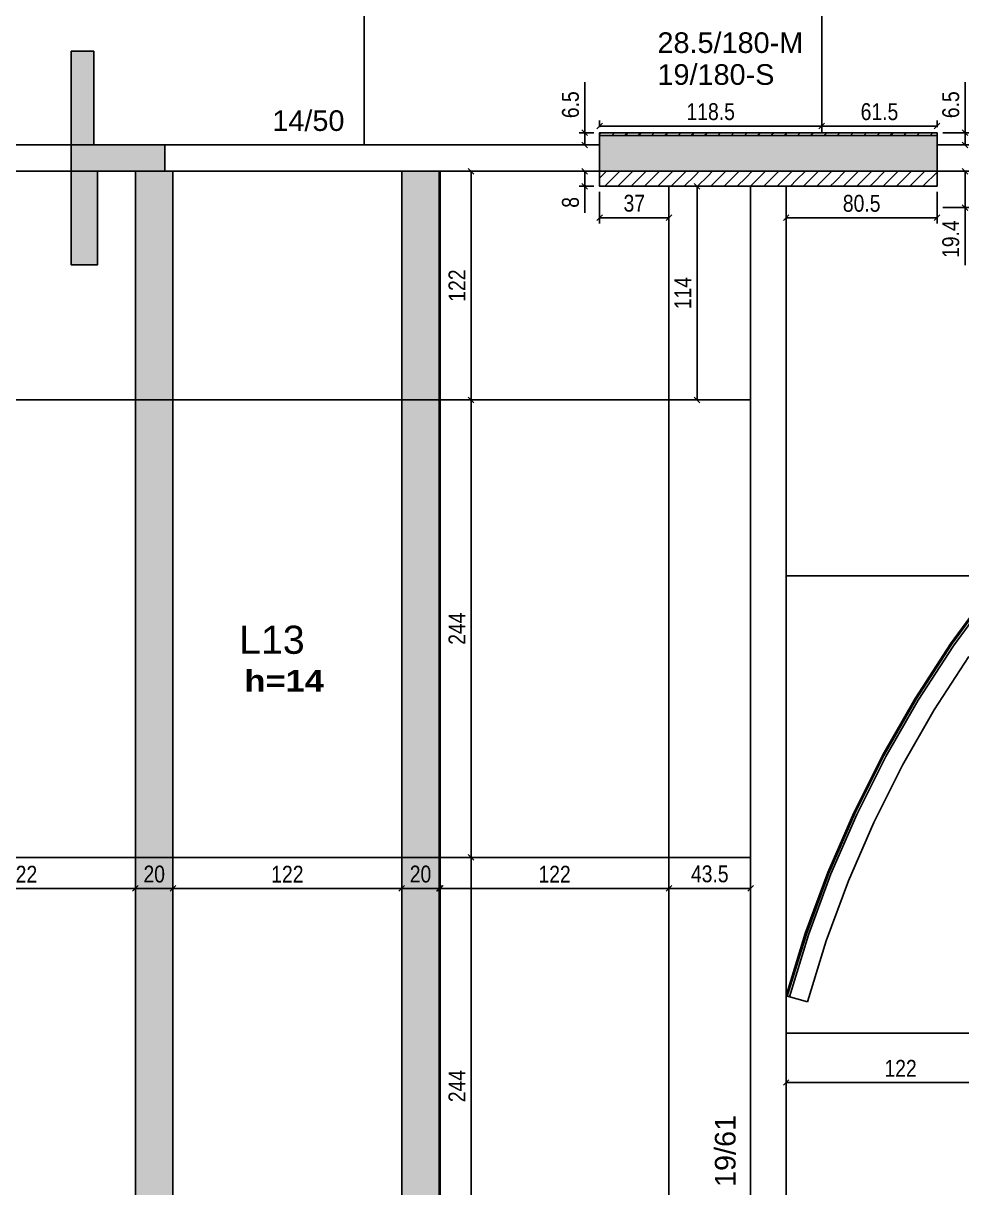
# Model space of a CAD drawing. Extents: x 3022 to 8661, y -614 to 3008.
# Drawn here: x 5744 to 6245, y 655 to 1276 of the extents above; entities that cross this region are included whole.
import ezdxf

# ---------------------------------------------------------------- set-up
doc = ezdxf.new("R2010")
doc.units = 0
doc.header["$PDMODE"] = 34
for name, color, linetype in [('COTA', 241, 'Continuous'), ('MTH-DIM-PILAR', 3, 'Continuous'), ('MTH-DIM-VIGA', 3, 'Continuous'), ('MTH-FACE-VIGA', 7, 'Continuous'), ('MTH-LINHA-SEÇÃO', 16, 'Continuous'), ('MTH-PILAR-SEGUE', 5, 'Continuous'), ('MTH-SOMBRA21', 150, 'Continuous'), ('MTH-SOMBRA25', 253, 'Continuous'), ('MTH-TIT1-VIGA', 5, 'Continuous'), ('MTH-TXT-NEGRITO', 5, 'Continuous'), ('Painéis', 200, 'Continuous')]:
    doc.layers.add(name, color=color, linetype=linetype)
doc.layers.add('Hachura', color=251, linetype='Continuous', lineweight=9)
doc.styles.add('COTA TECNICA-50', font='techl___.ttf', dxfattribs={"height": 9})
doc.styles.add('TQS_ARIAL', font='arial.ttf')
doc.styles.add('TQS_ARIAL_BLACK', font='ariblk.ttf')
doc.dimstyles.new('COTA PAINEL-50', dxfattribs={"dimtxt": 9, "dimasz": 3, "dimexe": 3, "dimexo": 3, "dimgap": 3, "dimtad": 1, "dimdec": 1, "dimzin": 12, "dimdsep": 46, "dimtxsty": 'COTA TECNICA-50', "dimblk1": 'OBLIQUE', "dimblk2": 'OBLIQUE', "dimsah": 1, "dimcen": 0.9, "dimclrd": 4, "dimclre": 4, "dimclrt": 240, "dimadec": 1, "dimazin": 3, "dimtfac": 1, "dimtdec": 1, "dimtmove": 0, "dimatfit": 3, "dimfxl": 1, "dimtolj": 1, "dimtzin": 12, "dimarcsym": 0})

# ---------------------------------------------------------------- blocks, each defined once
blk = doc.blocks.new('_Oblique')
at = {"color": 0, "linetype": 'ByBlock', "lineweight": -2}
blk.add_line((-0.5, -0.5), (0.5, 0.5), dxfattribs=at)
blk = doc.blocks.new('*D171')
at = {"layer": 'COTA', "color": 4, "lineweight": -2, "transparency": 16777216}
for p, q in [((6246.49, 1217.25), (6246.49, 1244.21)), ((6234.58, 1217.25), (6249.49, 1217.25)), ((6246.49, 1210.75), (6246.49, 1217.25)), ((6234.58, 1210.75), (6249.49, 1210.75))]:
    blk.add_line(p, q, dxfattribs=at)
at = {"layer": 'Defpoints', "color": 0, "transparency": 16777216}
for p in [(6231.58, 1217.25), (6246.49, 1217.25), (6231.58, 1210.75)]:
    blk.add_point(p, dxfattribs=at)
at = {"layer": 'COTA', "color": 4, "lineweight": -2, "transparency": 16777216, "xscale": 3, "yscale": 3, "zscale": 3}
for p, rotation in [((6246.49, 1217.25), 90), ((6246.49, 1210.75), 270)]:
    blk.add_blockref('_Oblique', p, dxfattribs=dict(at, rotation=rotation))
at = {"layer": 'COTA', "color": 240, "transparency": 16777216, "insert": (6238.89, 1232.23), "char_height": 9, "attachment_point": 5, "rotation": 90, "style": 'COTA TECNICA-50'}
blk.add_mtext('\\A1;6.5', dxfattribs=at)
blk = doc.blocks.new('*D172')
at = {"layer": 'COTA', "color": 4, "lineweight": -2, "transparency": 16777216}
for p, q in [((6043.68, 1217.25), (6043.68, 1244.21)), ((6048.58, 1217.25), (6040.68, 1217.25)), ((6043.68, 1210.75), (6043.68, 1217.25)), ((6048.58, 1210.75), (6040.68, 1210.75))]:
    blk.add_line(p, q, dxfattribs=at)
at = {"layer": 'Defpoints', "color": 0, "transparency": 16777216}
for p in [(6043.68, 1217.25), (6051.58, 1217.25), (6051.58, 1210.75)]:
    blk.add_point(p, dxfattribs=at)
at = {"layer": 'COTA', "color": 4, "lineweight": -2, "transparency": 16777216, "xscale": 3, "yscale": 3, "zscale": 3}
for p, rotation in [((6043.68, 1217.25), 90), ((6043.68, 1210.75), 270)]:
    blk.add_blockref('_Oblique', p, dxfattribs=dict(at, rotation=rotation))
at = {"layer": 'COTA', "color": 240, "transparency": 16777216, "insert": (6036.08, 1232.23), "char_height": 9, "attachment_point": 5, "rotation": 90, "style": 'COTA TECNICA-50'}
blk.add_mtext('\\A1;6.5', dxfattribs=at)
blk = doc.blocks.new('*D173')
at = {"layer": 'COTA', "color": 4, "lineweight": -2, "transparency": 16777216}
for p, q in [((6051.58, 1220.25), (6051.58, 1223.87)), ((6170.08, 1220.25), (6170.08, 1223.87)), ((6051.58, 1220.87), (6170.08, 1220.87))]:
    blk.add_line(p, q, dxfattribs=at)
at = {"layer": 'Defpoints', "color": 0, "transparency": 16777216}
for p in [(6170.08, 1220.87), (6051.58, 1217.25), (6170.08, 1217.25)]:
    blk.add_point(p, dxfattribs=at)
at = {"layer": 'COTA', "color": 4, "lineweight": -2, "transparency": 16777216, "xscale": 3, "yscale": 3, "zscale": 3, "rotation": 180}
blk.add_blockref('_Oblique', (6051.58, 1220.87), dxfattribs=at)
at = {"layer": 'COTA', "color": 4, "lineweight": -2, "transparency": 16777216, "xscale": 3, "yscale": 3, "zscale": 3}
blk.add_blockref('_Oblique', (6170.08, 1220.87), dxfattribs=at)
at = {"layer": 'COTA', "color": 240, "transparency": 16777216, "insert": (6110.83, 1228.49), "char_height": 9, "attachment_point": 5, "style": 'COTA TECNICA-50'}
blk.add_mtext('\\A1;118.5', dxfattribs=at)
blk = doc.blocks.new('*D174')
at = {"layer": 'COTA', "color": 4, "lineweight": -2, "transparency": 16777216}
for p, q in [((6170.08, 1220.25), (6170.08, 1223.87)), ((6231.58, 1220.25), (6231.58, 1223.87)), ((6170.08, 1220.87), (6231.58, 1220.87))]:
    blk.add_line(p, q, dxfattribs=at)
at = {"layer": 'Defpoints', "color": 0, "transparency": 16777216}
for p in [(6231.58, 1220.87), (6170.08, 1217.25), (6231.58, 1217.25)]:
    blk.add_point(p, dxfattribs=at)
at = {"layer": 'COTA', "color": 4, "lineweight": -2, "transparency": 16777216, "xscale": 3, "yscale": 3, "zscale": 3, "rotation": 180}
blk.add_blockref('_Oblique', (6170.08, 1220.87), dxfattribs=at)
at = {"layer": 'COTA', "color": 4, "lineweight": -2, "transparency": 16777216, "xscale": 3, "yscale": 3, "zscale": 3}
blk.add_blockref('_Oblique', (6231.58, 1220.87), dxfattribs=at)
at = {"layer": 'COTA', "color": 240, "transparency": 16777216, "insert": (6200.83, 1228.47), "char_height": 9, "attachment_point": 5, "style": 'COTA TECNICA-50'}
blk.add_mtext('\\A1;61.5', dxfattribs=at)
blk = doc.blocks.new('*D195')
at = {"layer": 'COTA', "color": 4, "lineweight": -2, "transparency": 16777216}
for p, q in [((5969.58, 830.75), (5986.08, 830.75)), ((5983.08, 586.75), (5983.08, 830.75)), ((5969.58, 586.75), (5986.08, 586.75))]:
    blk.add_line(p, q, dxfattribs=at)
at = {"layer": 'Defpoints', "color": 0, "transparency": 16777216}
for p in [(5966.58, 830.75), (5983.08, 830.75), (5966.58, 586.75)]:
    blk.add_point(p, dxfattribs=at)
at = {"layer": 'COTA', "color": 4, "lineweight": -2, "transparency": 16777216, "xscale": 3, "yscale": 3, "zscale": 3}
for p, rotation in [((5983.08, 830.75), 90), ((5983.08, 586.75), 270)]:
    blk.add_blockref('_Oblique', p, dxfattribs=dict(at, rotation=rotation))
at = {"layer": 'COTA', "color": 240, "transparency": 16777216, "insert": (5975.52, 708.75), "char_height": 9, "attachment_point": 5, "rotation": 90, "style": 'COTA TECNICA-50'}
blk.add_mtext('\\A1;244', dxfattribs=at)
blk = doc.blocks.new('*D196')
at = {"layer": 'COTA', "color": 4, "lineweight": -2, "transparency": 16777216}
for p, q in [((5983.08, 830.75), (5983.08, 1074.75)), ((5969.58, 830.75), (5986.08, 830.75))]:
    blk.add_line(p, q, dxfattribs=at)
at = {"layer": 'Defpoints', "color": 0, "transparency": 16777216}
for p in [(5983.08, 1074.75), (5983.08, 1074.75), (5966.58, 830.75)]:
    blk.add_point(p, dxfattribs=at)
at = {"layer": 'COTA', "color": 4, "lineweight": -2, "transparency": 16777216, "xscale": 3, "yscale": 3, "zscale": 3}
for p, rotation in [((5983.08, 1074.75), 90), ((5983.08, 830.75), 270)]:
    blk.add_blockref('_Oblique', p, dxfattribs=dict(at, rotation=rotation))
at = {"layer": 'COTA', "color": 240, "transparency": 16777216, "insert": (5975.52, 952.75), "char_height": 9, "attachment_point": 5, "rotation": 90, "style": 'COTA TECNICA-50'}
blk.add_mtext('\\A1;244', dxfattribs=at)
blk = doc.blocks.new('*D197')
at = {"layer": 'COTA', "color": 4, "lineweight": -2, "transparency": 16777216}
blk.add_line((5983.08, 1074.75), (5983.08, 1196.75), dxfattribs=at)
at = {"layer": 'Defpoints', "color": 0, "transparency": 16777216}
for p in [(5983.08, 1196.75), (5983.08, 1196.75), (5983.08, 1074.75)]:
    blk.add_point(p, dxfattribs=at)
at = {"layer": 'COTA', "color": 4, "lineweight": -2, "transparency": 16777216, "xscale": 3, "yscale": 3, "zscale": 3}
for p, rotation in [((5983.08, 1196.75), 90), ((5983.08, 1074.75), 270)]:
    blk.add_blockref('_Oblique', p, dxfattribs=dict(at, rotation=rotation))
at = {"layer": 'COTA', "color": 240, "transparency": 16777216, "insert": (5975.53, 1135.75), "char_height": 9, "attachment_point": 5, "rotation": 90, "style": 'COTA TECNICA-50'}
blk.add_mtext('\\A1;122', dxfattribs=at)
blk = doc.blocks.new('*D198')
at = {"layer": 'COTA', "color": 4, "lineweight": -2, "transparency": 16777216}
for p, q in [((5682.08, 827.75), (5682.08, 811.21)), ((5804.08, 827.75), (5804.08, 811.21)), ((5682.08, 814.21), (5804.08, 814.21))]:
    blk.add_line(p, q, dxfattribs=at)
at = {"layer": 'Defpoints', "color": 0, "transparency": 16777216}
for p in [(5682.08, 830.75), (5804.08, 830.75), (5804.08, 814.21)]:
    blk.add_point(p, dxfattribs=at)
at = {"layer": 'COTA', "color": 4, "lineweight": -2, "transparency": 16777216, "xscale": 3, "yscale": 3, "zscale": 3, "rotation": 180}
blk.add_blockref('_Oblique', (5682.08, 814.21), dxfattribs=at)
at = {"layer": 'COTA', "color": 4, "lineweight": -2, "transparency": 16777216, "xscale": 3, "yscale": 3, "zscale": 3}
blk.add_blockref('_Oblique', (5804.08, 814.21), dxfattribs=at)
at = {"layer": 'COTA', "color": 240, "transparency": 16777216, "insert": (5743.08, 821.77), "char_height": 9, "attachment_point": 5, "style": 'COTA TECNICA-50'}
blk.add_mtext('\\A1;122', dxfattribs=at)
blk = doc.blocks.new('*D199')
at = {"layer": 'COTA', "color": 4, "lineweight": -2, "transparency": 16777216}
for p, q in [((5804.08, 827.75), (5804.08, 811.21)), ((5824.08, 827.75), (5824.08, 811.21)), ((5804.08, 814.21), (5824.08, 814.21))]:
    blk.add_line(p, q, dxfattribs=at)
at = {"layer": 'Defpoints', "color": 0, "transparency": 16777216}
for p in [(5804.08, 830.75), (5824.08, 830.75), (5824.08, 814.21)]:
    blk.add_point(p, dxfattribs=at)
at = {"layer": 'COTA', "color": 4, "lineweight": -2, "transparency": 16777216, "xscale": 3, "yscale": 3, "zscale": 3, "rotation": 180}
blk.add_blockref('_Oblique', (5804.08, 814.21), dxfattribs=at)
at = {"layer": 'COTA', "color": 4, "lineweight": -2, "transparency": 16777216, "xscale": 3, "yscale": 3, "zscale": 3}
blk.add_blockref('_Oblique', (5824.08, 814.21), dxfattribs=at)
at = {"layer": 'COTA', "color": 240, "transparency": 16777216, "insert": (5814.08, 821.8), "char_height": 9, "attachment_point": 5, "style": 'COTA TECNICA-50'}
blk.add_mtext('\\A1;20', dxfattribs=at)
blk = doc.blocks.new('*D200')
at = {"layer": 'COTA', "color": 4, "lineweight": -2, "transparency": 16777216}
for p, q in [((5824.08, 827.75), (5824.08, 811.21)), ((5946.08, 827.75), (5946.08, 811.21)), ((5824.08, 814.21), (5946.08, 814.21))]:
    blk.add_line(p, q, dxfattribs=at)
at = {"layer": 'Defpoints', "color": 0, "transparency": 16777216}
for p in [(5824.08, 830.75), (5946.08, 830.75), (5946.08, 814.21)]:
    blk.add_point(p, dxfattribs=at)
at = {"layer": 'COTA', "color": 4, "lineweight": -2, "transparency": 16777216, "xscale": 3, "yscale": 3, "zscale": 3, "rotation": 180}
blk.add_blockref('_Oblique', (5824.08, 814.21), dxfattribs=at)
at = {"layer": 'COTA', "color": 4, "lineweight": -2, "transparency": 16777216, "xscale": 3, "yscale": 3, "zscale": 3}
blk.add_blockref('_Oblique', (5946.08, 814.21), dxfattribs=at)
at = {"layer": 'COTA', "color": 240, "transparency": 16777216, "insert": (5885.08, 821.77), "char_height": 9, "attachment_point": 5, "style": 'COTA TECNICA-50'}
blk.add_mtext('\\A1;122', dxfattribs=at)
blk = doc.blocks.new('*D201')
at = {"layer": 'COTA', "color": 4, "lineweight": -2, "transparency": 16777216}
for p, q in [((5946.08, 827.75), (5946.08, 811.21)), ((5966.08, 827.75), (5966.08, 811.21)), ((5946.08, 814.21), (5966.08, 814.21))]:
    blk.add_line(p, q, dxfattribs=at)
at = {"layer": 'Defpoints', "color": 0, "transparency": 16777216}
for p in [(5946.08, 830.75), (5966.08, 830.75), (5966.08, 814.21)]:
    blk.add_point(p, dxfattribs=at)
at = {"layer": 'COTA', "color": 4, "lineweight": -2, "transparency": 16777216, "xscale": 3, "yscale": 3, "zscale": 3, "rotation": 180}
blk.add_blockref('_Oblique', (5946.08, 814.21), dxfattribs=at)
at = {"layer": 'COTA', "color": 4, "lineweight": -2, "transparency": 16777216, "xscale": 3, "yscale": 3, "zscale": 3}
blk.add_blockref('_Oblique', (5966.08, 814.21), dxfattribs=at)
at = {"layer": 'COTA', "color": 240, "transparency": 16777216, "insert": (5956.08, 821.8), "char_height": 9, "attachment_point": 5, "style": 'COTA TECNICA-50'}
blk.add_mtext('\\A1;20', dxfattribs=at)
blk = doc.blocks.new('*D202')
at = {"layer": 'COTA', "color": 4, "lineweight": -2, "transparency": 16777216}
for p, q in [((5966.58, 827.75), (5966.58, 811.21)), ((6088.58, 827.75), (6088.58, 811.21)), ((5966.58, 814.21), (6088.58, 814.21))]:
    blk.add_line(p, q, dxfattribs=at)
at = {"layer": 'Defpoints', "color": 0, "transparency": 16777216}
for p in [(5966.58, 830.75), (6088.58, 830.75), (6088.58, 814.21)]:
    blk.add_point(p, dxfattribs=at)
at = {"layer": 'COTA', "color": 4, "lineweight": -2, "transparency": 16777216, "xscale": 3, "yscale": 3, "zscale": 3, "rotation": 180}
blk.add_blockref('_Oblique', (5966.58, 814.21), dxfattribs=at)
at = {"layer": 'COTA', "color": 4, "lineweight": -2, "transparency": 16777216, "xscale": 3, "yscale": 3, "zscale": 3}
blk.add_blockref('_Oblique', (6088.58, 814.21), dxfattribs=at)
at = {"layer": 'COTA', "color": 240, "transparency": 16777216, "insert": (6027.58, 821.77), "char_height": 9, "attachment_point": 5, "style": 'COTA TECNICA-50'}
blk.add_mtext('\\A1;122', dxfattribs=at)
blk = doc.blocks.new('*D203')
at = {"layer": 'COTA', "color": 4, "lineweight": -2, "transparency": 16777216}
for p, q in [((6088.58, 827.75), (6088.58, 811.21)), ((6132.08, 827.75), (6132.08, 811.21)), ((6088.58, 814.21), (6132.08, 814.21))]:
    blk.add_line(p, q, dxfattribs=at)
at = {"layer": 'Defpoints', "color": 0, "transparency": 16777216}
for p in [(6088.58, 830.75), (6132.08, 830.75), (6132.08, 814.21)]:
    blk.add_point(p, dxfattribs=at)
at = {"layer": 'COTA', "color": 4, "lineweight": -2, "transparency": 16777216, "xscale": 3, "yscale": 3, "zscale": 3, "rotation": 180}
blk.add_blockref('_Oblique', (6088.58, 814.21), dxfattribs=at)
at = {"layer": 'COTA', "color": 4, "lineweight": -2, "transparency": 16777216, "xscale": 3, "yscale": 3, "zscale": 3}
blk.add_blockref('_Oblique', (6132.08, 814.21), dxfattribs=at)
at = {"layer": 'COTA', "color": 240, "transparency": 16777216, "insert": (6110.33, 821.91), "char_height": 9, "attachment_point": 5, "style": 'COTA TECNICA-50'}
blk.add_mtext('\\A1;43.5', dxfattribs=at)
blk = doc.blocks.new('*D207')
at = {"layer": 'COTA', "color": 4, "lineweight": -2, "transparency": 16777216}
for p, q in [((6048.58, 1196.75), (6040.68, 1196.75)), ((6043.68, 1196.75), (6043.68, 1188.75)), ((6048.58, 1188.75), (6040.68, 1188.75)), ((6043.68, 1188.75), (6043.68, 1174.51))]:
    blk.add_line(p, q, dxfattribs=at)
at = {"layer": 'Defpoints', "color": 0, "transparency": 16777216}
for p in [(6051.58, 1196.75), (6043.68, 1188.75), (6051.58, 1188.75)]:
    blk.add_point(p, dxfattribs=at)
at = {"layer": 'COTA', "color": 4, "lineweight": -2, "transparency": 16777216, "xscale": 3, "yscale": 3, "zscale": 3}
for p, rotation in [((6043.68, 1196.75), 90), ((6043.68, 1188.75), 270)]:
    blk.add_blockref('_Oblique', p, dxfattribs=dict(at, rotation=rotation))
at = {"layer": 'COTA', "color": 240, "transparency": 16777216, "insert": (6036.1, 1180.13), "char_height": 9, "attachment_point": 5, "rotation": 90, "style": 'COTA TECNICA-50'}
blk.add_mtext('\\A1;8', dxfattribs=at)
blk = doc.blocks.new('*D208')
at = {"layer": 'COTA', "color": 4, "lineweight": -2, "transparency": 16777216}
for p, q in [((6051.58, 1185.75), (6051.58, 1168.96)), ((6088.58, 1185.75), (6088.58, 1168.96)), ((6051.58, 1171.96), (6088.58, 1171.96))]:
    blk.add_line(p, q, dxfattribs=at)
at = {"layer": 'Defpoints', "color": 0, "transparency": 16777216}
for p in [(6051.58, 1188.75), (6088.58, 1188.75), (6088.58, 1171.96)]:
    blk.add_point(p, dxfattribs=at)
at = {"layer": 'COTA', "color": 4, "lineweight": -2, "transparency": 16777216, "xscale": 3, "yscale": 3, "zscale": 3, "rotation": 180}
blk.add_blockref('_Oblique', (6051.58, 1171.96), dxfattribs=at)
at = {"layer": 'COTA', "color": 4, "lineweight": -2, "transparency": 16777216, "xscale": 3, "yscale": 3, "zscale": 3}
blk.add_blockref('_Oblique', (6088.58, 1171.96), dxfattribs=at)
at = {"layer": 'COTA', "color": 240, "transparency": 16777216, "insert": (6070.08, 1179.65), "char_height": 9, "attachment_point": 5, "style": 'COTA TECNICA-50'}
blk.add_mtext('\\A1;37', dxfattribs=at)
blk = doc.blocks.new('*D209')
at = {"layer": 'COTA', "color": 4, "lineweight": -2, "transparency": 16777216}
for p, q in [((6091.58, 1188.75), (6106.55, 1188.75)), ((6103.55, 1074.75), (6103.55, 1188.75)), ((6091.58, 1074.75), (6106.55, 1074.75))]:
    blk.add_line(p, q, dxfattribs=at)
at = {"layer": 'Defpoints', "color": 0, "transparency": 16777216}
for p in [(6088.58, 1188.75), (6103.55, 1188.75), (6088.58, 1074.75)]:
    blk.add_point(p, dxfattribs=at)
at = {"layer": 'COTA', "color": 4, "lineweight": -2, "transparency": 16777216, "xscale": 3, "yscale": 3, "zscale": 3}
for p, rotation in [((6103.55, 1188.75), 90), ((6103.55, 1074.75), 270)]:
    blk.add_blockref('_Oblique', p, dxfattribs=dict(at, rotation=rotation))
at = {"layer": 'COTA', "color": 240, "transparency": 16777216, "insert": (6095.98, 1131.75), "char_height": 9, "attachment_point": 5, "rotation": 90, "style": 'COTA TECNICA-50'}
blk.add_mtext('\\A1;114', dxfattribs=at)
blk = doc.blocks.new('*D303')
at = {"layer": 'COTA', "color": 4, "lineweight": -2, "transparency": 16777216}
for p, q in [((6151.08, 733.91), (6151.08, 707.67)), ((6273.08, 733.91), (6273.08, 707.67)), ((6273.08, 710.67), (6151.08, 710.67))]:
    blk.add_line(p, q, dxfattribs=at)
at = {"layer": 'Defpoints', "color": 0, "transparency": 16777216}
for p in [(6151.08, 736.91), (6273.08, 736.91), (6151.08, 710.67)]:
    blk.add_point(p, dxfattribs=at)
at = {"layer": 'COTA', "color": 4, "lineweight": -2, "transparency": 16777216, "xscale": 3, "yscale": 3, "zscale": 3, "rotation": 180}
blk.add_blockref('_Oblique', (6151.08, 710.67), dxfattribs=at)
at = {"layer": 'COTA', "color": 4, "lineweight": -2, "transparency": 16777216, "xscale": 3, "yscale": 3, "zscale": 3}
blk.add_blockref('_Oblique', (6273.08, 710.67), dxfattribs=at)
at = {"layer": 'COTA', "color": 240, "transparency": 16777216, "insert": (6212.08, 718.23), "char_height": 9, "attachment_point": 5, "style": 'COTA TECNICA-50'}
blk.add_mtext('\\A1;122', dxfattribs=at)
blk = doc.blocks.new('*D305')
at = {"layer": 'COTA', "color": 4, "lineweight": -2, "transparency": 16777216}
for p, q in [((6151.08, 1185.75), (6151.08, 1168.96)), ((6231.58, 1185.75), (6231.58, 1168.96)), ((6151.08, 1171.96), (6231.58, 1171.96))]:
    blk.add_line(p, q, dxfattribs=at)
at = {"layer": 'Defpoints', "color": 0, "transparency": 16777216}
for p in [(6151.08, 1188.75), (6231.58, 1188.75), (6231.58, 1171.96)]:
    blk.add_point(p, dxfattribs=at)
at = {"layer": 'COTA', "color": 4, "lineweight": -2, "transparency": 16777216, "xscale": 3, "yscale": 3, "zscale": 3, "rotation": 180}
blk.add_blockref('_Oblique', (6151.08, 1171.96), dxfattribs=at)
at = {"layer": 'COTA', "color": 4, "lineweight": -2, "transparency": 16777216, "xscale": 3, "yscale": 3, "zscale": 3}
blk.add_blockref('_Oblique', (6231.58, 1171.96), dxfattribs=at)
at = {"layer": 'COTA', "color": 240, "transparency": 16777216, "insert": (6191.33, 1179.58), "char_height": 9, "attachment_point": 5, "style": 'COTA TECNICA-50'}
blk.add_mtext('\\A1;80.5', dxfattribs=at)
blk = doc.blocks.new('*D306')
at = {"layer": 'COTA', "color": 4, "lineweight": -2, "transparency": 16777216}
for p, q in [((6234.58, 1196.75), (6249.49, 1196.75)), ((6246.49, 1196.75), (6246.49, 1177.35)), ((6234.58, 1177.35), (6249.49, 1177.35)), ((6246.49, 1177.35), (6246.49, 1146.71))]:
    blk.add_line(p, q, dxfattribs=at)
at = {"layer": 'Defpoints', "color": 0, "transparency": 16777216}
for p in [(6231.58, 1196.75), (6231.58, 1177.35), (6246.49, 1177.35)]:
    blk.add_point(p, dxfattribs=at)
at = {"layer": 'COTA', "color": 4, "lineweight": -2, "transparency": 16777216, "xscale": 3, "yscale": 3, "zscale": 3}
for p, rotation in [((6246.49, 1196.75), 90), ((6246.49, 1177.35), 270)]:
    blk.add_blockref('_Oblique', p, dxfattribs=dict(at, rotation=rotation))
at = {"layer": 'COTA', "color": 240, "transparency": 16777216, "insert": (6238.89, 1160.53), "char_height": 9, "attachment_point": 5, "rotation": 90, "style": 'COTA TECNICA-50'}
blk.add_mtext('\\A1;19.4', dxfattribs=at)

msp = doc.modelspace()

# ---------------------------------------------------------------- hatches: boundary and pattern name
at = {"layer": 'Hachura'}
h = msp.add_hatch(color=256, dxfattribs=at)
h.dxf.hatch_style = 1
h.paths.add_polyline_path([(5824.08, 1196.75), (5804.08, 1196.75), (5804.08, 1074.75), (5824.08, 1074.75)])
h.paths.add_polyline_path([(5824.08, 1074.75), (5804.08, 1074.75), (5804.08, 830.75), (5824.08, 830.75)])
h.paths.add_polyline_path([(5824.08, 830.75), (5804.08, 830.75), (5804.08, 586.75), (5824.08, 586.75)])
h.paths.add_polyline_path([(5824.08, 586.75), (5804.08, 586.75), (5804.08, 461.75), (5824.08, 461.75)])
h.paths.add_polyline_path([(5966.08, 586.75), (5946.08, 586.75), (5946.08, 461.75), (5966.08, 461.75)])
h.paths.add_polyline_path([(5966.08, 830.75), (5946.08, 830.75), (5946.08, 586.75), (5966.08, 586.75)])
h.paths.add_polyline_path([(5966.08, 1074.75), (5946.08, 1074.75), (5946.08, 830.75), (5966.08, 830.75)])
h.paths.add_polyline_path([(5966.08, 1196.75), (5946.08, 1196.75), (5946.08, 1074.75), (5966.08, 1074.75)])

# ---------------------------------------------------------------- linework, layer by layer
at = {"layer": 'MTH-FACE-VIGA', "linetype": 'Continuous'}
for p, q in [((6051.58, 1216.34), (6052.48, 1217.24)), ((6058.06, 1215.75), (6059.5, 1217.19)), ((6059.5, 1217.19), (6059.56, 1217.25)), ((6065.13, 1215.75), (6066.51, 1217.13)), ((6066.51, 1217.13), (6066.63, 1217.25)), ((6072.2, 1215.75), (6073.52, 1217.07)), ((6073.52, 1217.07), (6073.7, 1217.25)), ((6079.27, 1215.75), (6080.53, 1217.01)), ((6080.53, 1217.01), (6080.77, 1217.25)), ((6086.35, 1215.75), (6087.55, 1216.95)), ((6087.55, 1216.95), (6087.85, 1217.25)), ((6093.42, 1215.75), (6094.56, 1216.89)), ((6094.56, 1216.89), (6094.92, 1217.25)), ((6100.49, 1215.75), (6101.57, 1216.83)), ((6101.57, 1216.83), (6101.99, 1217.25)), ((6107.56, 1215.75), (6108.58, 1216.78)), ((6108.58, 1216.78), (6109.06, 1217.25)), ((6114.63, 1215.75), (6115.6, 1216.72)), ((6115.6, 1216.72), (6116.13, 1217.25)), ((6121.7, 1215.75), (6122.61, 1216.66)), ((6122.61, 1216.66), (6123.2, 1217.25)), ((6128.77, 1215.75), (6129.62, 1216.6)), ((6129.62, 1216.6), (6130.27, 1217.25)), ((6135.84, 1215.75), (6136.63, 1216.54)), ((6136.63, 1216.54), (6137.34, 1217.25)), ((6142.91, 1215.75), (6143.65, 1216.48)), ((6143.65, 1216.48), (6144.41, 1217.25)), ((6149.98, 1215.75), (6150.66, 1216.43)), ((6150.66, 1216.43), (6151.48, 1217.25)), ((6157.06, 1215.75), (6157.67, 1216.37)), ((6157.67, 1216.37), (6158.56, 1217.25)), ((6164.13, 1215.75), (6164.68, 1216.31)), ((6164.68, 1216.31), (6165.63, 1217.25)), ((6171.2, 1215.75), (6171.7, 1216.25)), ((6171.7, 1216.25), (6172.7, 1217.25)), ((6178.27, 1215.75), (6178.71, 1216.19)), ((6178.71, 1216.19), (6179.77, 1217.25)), ((6185.34, 1215.75), (6185.72, 1216.13)), ((6185.72, 1216.13), (6186.84, 1217.25)), ((6192.41, 1215.75), (6192.74, 1216.08)), ((6192.74, 1216.08), (6193.91, 1217.25)), ((6199.48, 1215.75), (6199.75, 1216.02)), ((6199.75, 1216.02), (6200.98, 1217.25)), ((6206.55, 1215.75), (6206.76, 1215.96)), ((6206.76, 1215.96), (6208.05, 1217.25)), ((6213.62, 1215.75), (6213.77, 1215.9)), ((6213.77, 1215.9), (6215.12, 1217.25)), ((6220.7, 1215.75), (6220.79, 1215.84)), ((6220.79, 1215.84), (6222.2, 1217.25)), ((6227.77, 1215.75), (6227.8, 1215.78)), ((6227.8, 1215.78), (6229.27, 1217.25)), ((6051.58, 1210.75), (5682.08, 1210.75)), ((6601.08, 1210.75), (6231.58, 1210.75)), ((5682.08, 1196.75), (6051.58, 1196.75)), ((6051.58, 1193.08), (6055.09, 1196.6)), ((6054.32, 1188.75), (6061.86, 1196.29)), ((6055.09, 1196.6), (6055.25, 1196.75)), ((6061.39, 1188.75), (6068.63, 1195.99)), ((6061.86, 1196.29), (6062.32, 1196.75)), ((6068.46, 1188.75), (6075.4, 1195.69)), ((6068.63, 1195.99), (6069.39, 1196.75)), ((6075.4, 1195.69), (6076.46, 1196.75)), ((6075.53, 1188.75), (6082.17, 1195.39)), ((6082.17, 1195.39), (6083.53, 1196.75)), ((6082.6, 1188.75), (6088.94, 1195.09)), ((6088.94, 1195.09), (6090.6, 1196.75)), ((6089.67, 1188.75), (6095.71, 1194.79)), ((6095.71, 1194.79), (6097.67, 1196.75)), ((6096.74, 1188.75), (6102.48, 1194.49)), ((6102.48, 1194.49), (6104.74, 1196.75)), ((6103.82, 1188.75), (6109.25, 1194.19)), ((6109.25, 1194.19), (6111.82, 1196.75)), ((6110.89, 1188.75), (6116.02, 1193.89)), ((6116.02, 1193.89), (6118.89, 1196.75)), ((6117.96, 1188.75), (6122.79, 1193.59)), ((6122.79, 1193.59), (6125.96, 1196.75)), ((6125.03, 1188.75), (6129.56, 1193.29)), ((6129.56, 1193.29), (6133.03, 1196.75)), ((6132.1, 1188.75), (6136.33, 1192.98)), ((6136.33, 1192.98), (6140.1, 1196.75)), ((6139.17, 1188.75), (6143.1, 1192.68)), ((6143.1, 1192.68), (6147.17, 1196.75)), ((6149.87, 1192.38), (6154.24, 1196.75)), ((6156.64, 1192.08), (6161.31, 1196.75)), ((6163.41, 1191.78), (6168.38, 1196.75)), ((6170.18, 1191.48), (6175.45, 1196.75)), ((6176.95, 1191.18), (6182.53, 1196.75)), ((6183.72, 1190.88), (6189.6, 1196.75)), ((6190.49, 1190.58), (6196.67, 1196.75)), ((6197.26, 1190.28), (6203.74, 1196.75)), ((6204.03, 1189.98), (6210.81, 1196.75)), ((6210.8, 1189.67), (6217.88, 1196.75)), ((6217.57, 1189.37), (6224.95, 1196.75)), ((6224.34, 1189.07), (6231.58, 1196.3)), ((6231.58, 1196.75), (6601.08, 1196.75)), ((6132.08, 1188.75), (6132.08, 607.75)), ((6146.24, 1188.75), (6149.87, 1192.38)), ((6151.08, 607.75), (6151.08, 1188.75)), ((6153.31, 1188.75), (6156.64, 1192.08)), ((6160.38, 1188.75), (6163.41, 1191.78)), ((6167.45, 1188.75), (6170.18, 1191.48)), ((6174.53, 1188.75), (6176.95, 1191.18)), ((6181.6, 1188.75), (6183.72, 1190.88)), ((6188.67, 1188.75), (6190.49, 1190.58)), ((6195.74, 1188.75), (6197.26, 1190.28)), ((6202.81, 1188.75), (6204.03, 1189.98)), ((6209.88, 1188.75), (6210.8, 1189.67)), ((6216.95, 1188.75), (6217.57, 1189.37)), ((6224.02, 1188.75), (6224.34, 1189.07)), ((6231.09, 1188.75), (6231.11, 1188.77)), ((6231.11, 1188.77), (6231.58, 1189.23)), ((6260.67, 971.56), (6240.27, 943.63)), ((6240.27, 943.63), (6221.45, 914.61)), ((6248.51, 937.96), (6229.99, 909.4)), ((6221.45, 914.61), (6204.26, 884.59)), ((6229.99, 909.4), (6213.07, 879.86)), ((6204.26, 884.59), (6188.75, 853.67)), ((6213.07, 879.86), (6197.82, 849.44)), ((6188.75, 853.67), (6174.98, 821.94)), ((6197.82, 849.44), (6184.27, 818.21)), ((6174.98, 821.94), (6162.99, 789.49)), ((6184.27, 818.21), (6172.47, 786.28)), ((6162.99, 789.49), (6152.81, 756.43)), ((6172.47, 786.28), (6162.44, 753.74)), ((6162.44, 753.74), (6151.08, 756.91))]:
    msp.add_line(p, q, dxfattribs=at)
for points in [[(6231.58, 1215.75), (6231.58, 1217.25), (6051.58, 1217.25), (6051.58, 1215.75), (6231.58, 1215.75)], [(6231.58, 1188.75), (6231.58, 1196.75), (6051.58, 1196.75), (6051.58, 1188.75), (6231.58, 1188.75)], [(6601.08, 1196.75), (6567.7, 1187.3), (6534.89, 1176.02), (6502.76, 1162.94), (6471.4, 1148.11), (6440.91, 1131.56), (6411.39, 1113.35), (6382.91, 1093.54), (6355.58, 1072.18), (6329.46, 1049.34), (6304.65, 1025.09), (6281.23, 999.51), (6259.25, 972.67), (6238.79, 944.65), (6219.91, 915.55), (6202.67, 885.44), (6187.12, 854.43), (6173.31, 822.61), (6161.28, 790.07), (6151.08, 756.91)], [(6601.08, 1196.13), (6567.88, 1186.73), (6535.1, 1175.46), (6503, 1162.39), (6471.67, 1147.57), (6441.21, 1131.04), (6411.71, 1112.85), (6383.27, 1093.05), (6355.96, 1071.71), (6329.87, 1048.9), (6305.09, 1024.67), (6281.68, 999.11), (6259.72, 972.3), (6239.28, 944.31), (6220.42, 915.23), (6203.2, 885.16), (6187.66, 854.18), (6173.87, 822.38), (6161.85, 789.88), (6151.65, 756.75)]]:
    msp.add_lwpolyline(points, dxfattribs=at)
at = {"layer": 'MTH-LINHA-SEÇÃO', "linetype": 'Continuous'}
for points in [[(5769.82, 1260.75), (5769.82, 1210.75), (5781.82, 1210.75), (5781.82, 1260.75), (5769.82, 1260.75)], [(5819.82, 1196.75), (5769.82, 1196.75), (5769.82, 1210.75), (5819.82, 1210.75), (5819.82, 1196.75)], [(5769.82, 1196.75), (5769.82, 1146.75), (5783.82, 1146.75), (5783.82, 1196.75), (5769.82, 1196.75)]]:
    msp.add_lwpolyline(points, dxfattribs=at)
at = {"layer": 'MTH-PILAR-SEGUE', "linetype": 'Continuous'}
msp.add_lwpolyline([(6051.58, 1215.75), (6051.58, 1196.75), (6231.58, 1196.75), (6231.58, 1215.75), (6051.58, 1215.75)], dxfattribs=at)
at = {"layer": 'MTH-SOMBRA21', "linetype": 'Continuous'}
for points in [[(5769.82, 1260.75), (5769.82, 1210.75), (5781.82, 1210.75)], [(5769.82, 1260.75), (5781.82, 1210.75), (5781.82, 1260.75)], [(5769.82, 1260.75), (5781.82, 1260.75), (5769.82, 1260.75)], [(5819.82, 1196.75), (5769.82, 1196.75), (5769.82, 1210.75)], [(5819.82, 1196.75), (5769.82, 1210.75), (5819.82, 1210.75)], [(5819.82, 1196.75), (5819.82, 1210.75), (5819.82, 1196.75)], [(5769.82, 1196.75), (5769.82, 1146.75), (5783.82, 1146.75)], [(5769.82, 1196.75), (5783.82, 1146.75), (5783.82, 1196.75)], [(5769.82, 1196.75), (5783.82, 1196.75), (5769.82, 1196.75)]]:
    msp.add_solid(points, dxfattribs=at)
at = {"layer": 'MTH-SOMBRA25', "linetype": 'Continuous'}
for points in [[(6051.58, 1215.75), (6051.58, 1196.75), (6231.58, 1196.75)], [(6051.58, 1215.75), (6231.58, 1196.75), (6231.58, 1215.75)], [(6051.58, 1215.75), (6231.58, 1215.75), (6051.58, 1215.75)]]:
    msp.add_solid(points, dxfattribs=at)
at = {"layer": 'Painéis'}
for p, q in [((5926.08, 1210.75), (5926.08, 1372.75)), ((6170.08, 1217.25), (6170.08, 1372.75)), ((5804.08, 461.75), (5804.08, 1196.75)), ((5824.08, 461.75), (5824.08, 1196.75)), ((5946.08, 461.75), (5946.08, 1196.75)), ((5966.08, 461.75), (5966.08, 1196.75)), ((5966.58, 461.75), (5966.58, 1196.75)), ((6088.58, 461.75), (6088.58, 1188.75)), ((5682.08, 1074.75), (6132.08, 1074.75)), ((6151.08, 980.91), (6273.08, 980.91)), ((5682.08, 830.75), (6132.08, 830.75)), ((6151.08, 736.91), (6273.08, 736.91))]:
    msp.add_line(p, q, dxfattribs=at)

# ---------------------------------------------------------------- texts
at = {"layer": 'MTH-DIM-PILAR', "linetype": 'Continuous', "style": 'TQS_ARIAL'}
for s, p in [('28.5/180-M', (6082.45, 1259.84)), ('19/180-S', (6082.45, 1242.84))]:
    msp.add_text(s, height=11, dxfattribs=at).set_placement(p)
at = {"layer": 'MTH-DIM-VIGA', "linetype": 'Continuous', "style": 'TQS_ARIAL'}
msp.add_text('14/50', height=11, dxfattribs=at).set_placement((5877.08, 1218.25))
msp.add_text('19/61', height=11, rotation=90, dxfattribs=at).set_placement((6124.08, 654.93))
at = {"layer": 'MTH-TIT1-VIGA', "linetype": 'Continuous', "style": 'TQS_ARIAL'}
msp.add_text('L13', height=15, dxfattribs=at).set_placement((5859.36, 939.34))
at = {"layer": 'MTH-TXT-NEGRITO', "color": 3, "linetype": 'Continuous', "style": 'TQS_ARIAL_BLACK'}
msp.add_text('h=14', height=11.5, dxfattribs=at).set_placement((5862.17, 919.18))

# ---------------------------------------------------------------- dimensions: what is measured, and where the dimension line sits
at = {"layer": 'COTA'}
for base, p1, p2, picture, middle in [((6043.68, 1217.25), (6051.58, 1210.75), (6051.58, 1217.25), '*D172', (6036.08, 1232.23)), ((6246.49, 1217.25), (6231.58, 1210.75), (6231.58, 1217.25), '*D171', (6238.89, 1232.23)), ((6043.68, 1188.75), (6051.58, 1196.75), (6051.58, 1188.75), '*D207', (6036.1, 1180.13)), ((6246.49, 1177.35), (6231.58, 1196.75), (6231.58, 1177.35), '*D306', (6238.89, 1160.53)), ((6103.55, 1188.75), (6088.58, 1074.75), (6088.58, 1188.75), '*D209', (6095.98, 1131.75)), ((5983.08, 830.75), (5966.58, 586.75), (5966.58, 830.75), '*D195', (5975.52, 708.75))]:
    dim = msp.add_linear_dim(base=base, p1=p1, p2=p2, angle=90, dimstyle='COTA PAINEL-50', dxfattribs=at)
    dim.commit()
    dim.dimension.update_dxf_attribs({"geometry": picture, "text_midpoint": middle})
for base, p1, p2, picture, middle in [((6170.08, 1220.87), (6051.58, 1217.25), (6170.08, 1217.25), '*D173', (6110.83, 1228.49)), ((6088.58, 1171.96), (6051.58, 1188.75), (6088.58, 1188.75), '*D208', (6070.08, 1179.65)), ((6231.58, 1171.96), (6151.08, 1188.75), (6231.58, 1188.75), '*D305', (6191.33, 1179.58)), ((5804.08, 814.21), (5682.08, 830.75), (5804.08, 830.75), '*D198', (5743.08, 821.77)), ((6088.58, 814.21), (5966.58, 830.75), (6088.58, 830.75), '*D202', (6027.58, 821.77)), ((6151.08, 710.67), (6273.08, 736.91), (6151.08, 736.91), '*D303', (6212.08, 718.23))]:
    dim = msp.add_linear_dim(base=base, p1=p1, p2=p2, dimstyle='COTA PAINEL-50', dxfattribs=at)
    dim.commit()
    dim.dimension.update_dxf_attribs({"geometry": picture, "text_midpoint": middle})
for base, p1, p2, picture, middle in [((6231.58, 1220.87), (6170.08, 1217.25), (6231.58, 1217.25), '*D174', (6200.83, 1228.47)), ((5824.08, 814.21), (5804.08, 830.75), (5824.08, 830.75), '*D199', (5814.08, 821.8)), ((5946.08, 814.21), (5824.08, 830.75), (5946.08, 830.75), '*D200', (5885.08, 821.77)), ((5966.08, 814.21), (5946.08, 830.75), (5966.08, 830.75), '*D201', (5956.08, 821.8)), ((6132.08, 814.21), (6088.58, 830.75), (6132.08, 830.75), '*D203', (6110.33, 821.91))]:
    dim = msp.add_linear_dim(base=base, p1=p1, p2=p2, dimstyle='COTA PAINEL-50', override={"dimtmove": 1}, dxfattribs=at)
    dim.commit()
    dim.dimension.update_dxf_attribs({"geometry": picture, "text_midpoint": middle})
for base, p1, p2, picture, middle in [((5983.08, 1196.75), (5983.08, 1074.75), (5983.08, 1196.75), '*D197', (5975.53, 1135.75)), ((5983.08, 1074.75), (5966.58, 830.75), (5983.08, 1074.75), '*D196', (5975.52, 952.75))]:
    dim = msp.add_linear_dim(base=base, p1=p1, p2=p2, angle=90, dimstyle='COTA PAINEL-50', override={"dimtmove": 1}, dxfattribs=at)
    dim.commit()
    dim.dimension.update_dxf_attribs({"geometry": picture, "text_midpoint": middle})

doc.saveas('drawing.dxf')
